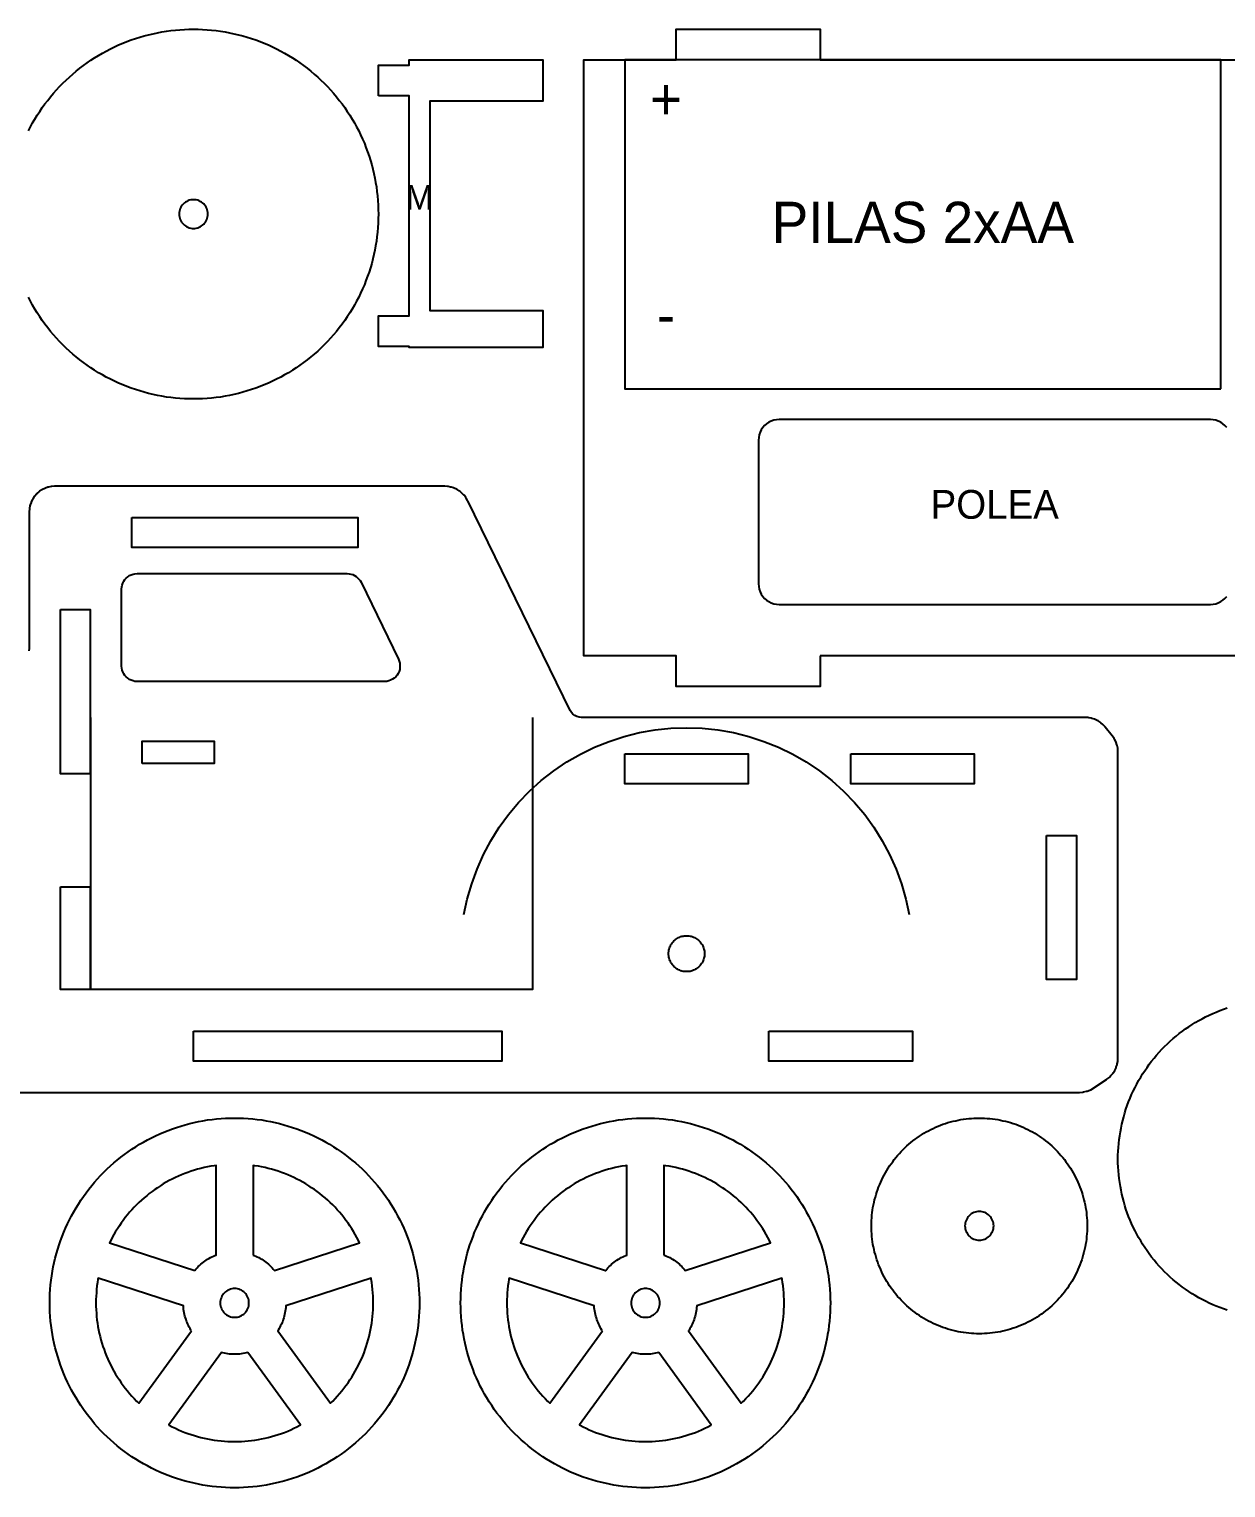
# Model space of a CAD drawing. Header units: metres. Extents: x 6 to 593, y 12 to 154.
# Drawn here: x 416 to 532.5, y 12 to 154 of the extents above; entities that cross this region are included whole.
import ezdxf
from ezdxf.enums import TextEntityAlignment as Align

# ---------------------------------------------------------------- set-up
doc = ezdxf.new("R2010")
doc.units = ezdxf.units.M
doc.layers.add('CORTAR', color=1, linetype='Continuous')
doc.layers.add('GRABAR', color=5, linetype='Continuous')

msp = doc.modelspace()

# ---------------------------------------------------------------- linework, layer by layer
at = {"layer": 'CORTAR'}
for points in [[(415.92, 144.09), (416.13, 144.49), (416.34, 144.87), (416.56, 145.25), (416.79, 145.63), (417.03, 146), (417.28, 146.36), (417.54, 146.72), (417.81, 147.07), (418.09, 147.42), (418.37, 147.76), (418.66, 148.09), (418.96, 148.41), (419.27, 148.73), (419.59, 149.04), (419.91, 149.34), (420.24, 149.63), (420.58, 149.91), (420.93, 150.19), (421.28, 150.46), (421.64, 150.72), (422, 150.97), (422.37, 151.21), (422.75, 151.44), (423.13, 151.66), (423.51, 151.87), (423.91, 152.08), (424.3, 152.27), (424.71, 152.46), (425.11, 152.63), (425.52, 152.79), (425.94, 152.95), (426.35, 153.09), (426.77, 153.22), (427.2, 153.35), (427.63, 153.46), (428.06, 153.56), (428.49, 153.65), (428.92, 153.73), (429.36, 153.81), (429.8, 153.86), (430.24, 153.91), (430.68, 153.95), (431.12, 153.98), (431.56, 153.99), (432, 154), (432.44, 153.99), (432.88, 153.98), (433.32, 153.95), (433.76, 153.91), (434.2, 153.86), (434.64, 153.81), (435.08, 153.73), (435.51, 153.65), (435.94, 153.56), (436.37, 153.46), (436.8, 153.35), (437.23, 153.22), (437.65, 153.09), (438.06, 152.95), (438.48, 152.79), (438.89, 152.63), (439.29, 152.46), (439.7, 152.27), (440.09, 152.08), (440.49, 151.87), (440.87, 151.66), (441.25, 151.44), (441.63, 151.21), (442, 150.97), (442.36, 150.72), (442.72, 150.46), (443.07, 150.19), (443.42, 149.91), (443.76, 149.63), (444.09, 149.34), (444.41, 149.04), (444.73, 148.73), (445.04, 148.41), (445.34, 148.09), (445.63, 147.76), (445.91, 147.42), (446.19, 147.07), (446.46, 146.72), (446.72, 146.36), (446.97, 146), (447.21, 145.63), (447.44, 145.25), (447.66, 144.87), (447.87, 144.49), (448.08, 144.09), (448.27, 143.7), (448.46, 143.29), (448.63, 142.89), (448.79, 142.48), (448.95, 142.06), (449.09, 141.65), (449.22, 141.23), (449.35, 140.8), (449.46, 140.37), (449.56, 139.94), (449.65, 139.51), (449.73, 139.08), (449.81, 138.64), (449.86, 138.2), (449.91, 137.76), (449.95, 137.32), (449.98, 136.88), (449.99, 136.44), (450, 136), (449.99, 135.56), (449.99, 135.56), (449.98, 135.12), (449.95, 134.68), (449.91, 134.24), (449.86, 133.8), (449.81, 133.36), (449.73, 132.92), (449.65, 132.49), (449.56, 132.06), (449.46, 131.63), (449.35, 131.2), (449.22, 130.77), (449.09, 130.35), (448.95, 129.94), (448.79, 129.52), (448.63, 129.11), (448.46, 128.71), (448.27, 128.3), (448.08, 127.91), (447.87, 127.51), (447.66, 127.13), (447.44, 126.75), (447.21, 126.37), (446.97, 126), (446.72, 125.64), (446.46, 125.28), (446.19, 124.93), (445.91, 124.58), (445.63, 124.24), (445.34, 123.91), (445.04, 123.59), (444.73, 123.27), (444.41, 122.96), (444.09, 122.66), (443.76, 122.37), (443.42, 122.09), (443.07, 121.81), (442.72, 121.54), (442.36, 121.28), (442, 121.03), (441.63, 120.79), (441.25, 120.56), (440.87, 120.34), (440.49, 120.13), (440.09, 119.92), (439.7, 119.73), (439.29, 119.54), (438.89, 119.37), (438.48, 119.21), (438.06, 119.05), (437.65, 118.91), (437.23, 118.78), (436.8, 118.65), (436.37, 118.54), (435.94, 118.44), (435.51, 118.35), (435.08, 118.27), (434.64, 118.19), (434.2, 118.14), (433.76, 118.09), (433.32, 118.05), (432.88, 118.02), (432.44, 118.01), (432, 118), (431.56, 118.01), (431.12, 118.02), (430.68, 118.05), (430.24, 118.09), (429.8, 118.14), (429.36, 118.19), (428.92, 118.27), (428.49, 118.35), (428.06, 118.44), (427.63, 118.54), (427.2, 118.65), (426.77, 118.78), (426.35, 118.91), (425.94, 119.05), (425.52, 119.21), (425.11, 119.37), (424.71, 119.54), (424.3, 119.73), (423.91, 119.92), (423.51, 120.13), (423.13, 120.34), (422.75, 120.56), (422.37, 120.79), (422, 121.03), (421.64, 121.28), (421.28, 121.54), (420.93, 121.81), (420.58, 122.09), (420.24, 122.37), (419.91, 122.66), (419.59, 122.96), (419.27, 123.27), (418.96, 123.59), (418.66, 123.91), (418.37, 124.24), (418.09, 124.58), (417.81, 124.93), (417.54, 125.28), (417.28, 125.64), (417.03, 126), (416.79, 126.37), (416.56, 126.75), (416.34, 127.13), (416.13, 127.51), (415.92, 127.91)], [(532.59, 115.22), (532.41, 115.41), (532.22, 115.59), (532, 115.73), (531.77, 115.85), (531.52, 115.93), (531.26, 115.98), (531, 116), (489, 116), (488.74, 115.98), (488.48, 115.93), (488.23, 115.85), (488, 115.73), (487.78, 115.59), (487.59, 115.41), (487.41, 115.22), (487.27, 115), (487.15, 114.77), (487.07, 114.52), (487.02, 114.26), (487, 114), (487, 100), (487.02, 99.74), (487.07, 99.48), (487.15, 99.23), (487.27, 99), (487.41, 98.78), (487.59, 98.59), (487.78, 98.41), (488, 98.27), (488.23, 98.15), (488.48, 98.07), (488.74, 98.02), (489, 98), (531, 98), (531.26, 98.02), (531.52, 98.07), (531.77, 98.15), (532, 98.27), (532.22, 98.41), (532.41, 98.59), (532.59, 98.78)], [(325.78, 50.5), (518.22, 50.5), (518.27, 50.5), (518.57, 50.52), (518.65, 50.54), (518.92, 50.6), (519.01, 50.62), (519.27, 50.72), (519.35, 50.76), (519.61, 50.91), (519.65, 50.93), (520.87, 51.75), (520.9, 51.77), (521.1, 51.92), (521.1, 51.92), (521.16, 51.97), (521.32, 52.13), (521.37, 52.19), (521.52, 52.37), (521.56, 52.43), (521.68, 52.63), (521.72, 52.69), (521.82, 52.9), (521.84, 52.97), (521.91, 53.19), (521.93, 53.27), (521.97, 53.5), (521.98, 53.57), (522, 53.82), (522, 53.86), (522, 83.6), (522, 83.64), (521.98, 83.92), (521.97, 84), (521.92, 84.25), (521.9, 84.33), (521.81, 84.57), (521.78, 84.64), (521.66, 84.87), (521.62, 84.94), (521.46, 85.17), (521.44, 85.2), (520.76, 86.05), (520.74, 86.08), (520.56, 86.27), (520.51, 86.32), (520.32, 86.48), (520.26, 86.53), (520.06, 86.66), (519.99, 86.7), (519.77, 86.8), (519.7, 86.83), (519.47, 86.91), (519.39, 86.93), (519.16, 86.97), (519.08, 86.98), (518.82, 87), (518.78, 87), (469.75, 87), (469.53, 87.02), (469.31, 87.08), (469.11, 87.18), (468.94, 87.32), (468.79, 87.48), (468.67, 87.67), (458.69, 108.08), (458.68, 108.11), (458.55, 108.34), (458.51, 108.4), (458.37, 108.59), (458.32, 108.64), (458.16, 108.81), (458.1, 108.86), (457.92, 109.01), (457.86, 109.05), (457.66, 109.18), (457.6, 109.21), (457.38, 109.31), (457.31, 109.34), (457.09, 109.41), (457.02, 109.43), (456.79, 109.47), (456.71, 109.48), (456.46, 109.5), (456.42, 109.5), (418.52, 109.5), (418.48, 109.5), (418.21, 109.48), (418.14, 109.47), (417.89, 109.42), (417.82, 109.4), (417.58, 109.32), (417.51, 109.29), (417.29, 109.18), (417.22, 109.14), (417.01, 109.01), (416.95, 108.96), (416.76, 108.79), (416.71, 108.74), (416.54, 108.55), (416.49, 108.49), (416.36, 108.28), (416.32, 108.21), (416.21, 107.99), (416.18, 107.92), (416.1, 107.68), (416.08, 107.61), (416.03, 107.36), (416.02, 107.29), (416, 107.02), (416, 106.98), (416, 93.7), (415.98, 93.47)], [(532.64, 29.28), (532.28, 29.41), (531.92, 29.54), (531.57, 29.68), (531.22, 29.83), (530.87, 29.99), (530.53, 30.16), (530.19, 30.33), (529.86, 30.51), (529.53, 30.71), (529.21, 30.9), (528.89, 31.11), (528.57, 31.33), (528.27, 31.55), (527.96, 31.78), (527.67, 32.02), (527.38, 32.26), (527.09, 32.52), (526.81, 32.77), (526.54, 33.04), (526.27, 33.31), (526.02, 33.59), (525.76, 33.88), (525.52, 34.17), (525.28, 34.46), (525.05, 34.77), (524.83, 35.07), (524.61, 35.39), (524.4, 35.71), (524.21, 36.03), (524.01, 36.36), (523.83, 36.69), (523.66, 37.03), (523.49, 37.37), (523.33, 37.72), (523.18, 38.07), (523.04, 38.42), (522.91, 38.78), (522.78, 39.14), (522.67, 39.5), (522.56, 39.87), (522.46, 40.23), (522.38, 40.6), (522.3, 40.98), (522.23, 41.35), (522.17, 41.73), (522.12, 42.1), (522.07, 42.48), (522.04, 42.86), (522.02, 43.24), (522, 43.62), (522, 44), (522, 44.38), (522.02, 44.76), (522.04, 45.14), (522.07, 45.52), (522.12, 45.9), (522.17, 46.27), (522.23, 46.65), (522.3, 47.02), (522.38, 47.4), (522.46, 47.77), (522.56, 48.13), (522.67, 48.5), (522.78, 48.86), (522.91, 49.22), (523.04, 49.58), (523.18, 49.93), (523.33, 50.28), (523.49, 50.63), (523.66, 50.97), (523.83, 51.31), (524.01, 51.64), (524.21, 51.97), (524.4, 52.29), (524.61, 52.61), (524.83, 52.93), (525.05, 53.23), (525.28, 53.54), (525.52, 53.83), (525.76, 54.12), (526.02, 54.41), (526.27, 54.69), (526.54, 54.96), (526.81, 55.23), (527.09, 55.48), (527.38, 55.74), (527.67, 55.98), (527.96, 56.22), (528.27, 56.45), (528.57, 56.67), (528.89, 56.89), (529.21, 57.1), (529.53, 57.29), (529.86, 57.49), (530.19, 57.67), (530.53, 57.84), (530.87, 58.01), (531.22, 58.17), (531.57, 58.32), (531.92, 58.46), (532.28, 58.59), (532.64, 58.72)]]:
    msp.add_lwpolyline(points, dxfattribs=at)
for points in [[(493, 93), (493, 90), (479, 90), (479, 93), (470, 93), (470, 151), (479, 151), (479, 154), (493, 154), (493, 151), (535, 151), (535, 154), (549, 154), (549, 151), (560, 151), (560, 93), (549, 93), (549, 90), (535, 90), (535, 93), (493, 93)], [(450, 147.5), (450, 150.5), (453, 150.5), (453, 151), (466, 151), (466, 147), (455, 147), (455, 126.6), (466, 126.6), (466, 123), (453, 123), (453, 123.1), (450, 123.1), (450, 126.1), (453, 126.1), (453, 147.5), (450, 147.5)], [(433.39, 136.14), (433.37, 136.27), (433.34, 136.41), (433.29, 136.54), (433.23, 136.66), (433.16, 136.78), (433.08, 136.89), (432.99, 136.99), (432.89, 137.08), (432.78, 137.16), (432.66, 137.23), (432.54, 137.29), (432.41, 137.34), (432.27, 137.37), (432.14, 137.39), (432, 137.4), (431.86, 137.39), (431.73, 137.37), (431.59, 137.34), (431.46, 137.29), (431.34, 137.23), (431.22, 137.16), (431.11, 137.08), (431.01, 136.99), (430.92, 136.89), (430.84, 136.78), (430.77, 136.66), (430.71, 136.54), (430.66, 136.41), (430.63, 136.27), (430.61, 136.14), (430.6, 136), (430.61, 135.86), (430.63, 135.73), (430.66, 135.59), (430.71, 135.46), (430.77, 135.34), (430.84, 135.22), (430.92, 135.11), (431.01, 135.01), (431.11, 134.92), (431.22, 134.84), (431.34, 134.77), (431.46, 134.71), (431.59, 134.66), (431.73, 134.63), (431.86, 134.61), (432, 134.6), (432.14, 134.61), (432.27, 134.63), (432.41, 134.66), (432.54, 134.71), (432.66, 134.77), (432.78, 134.84), (432.89, 134.92), (432.99, 135.01), (433.08, 135.11), (433.16, 135.22), (433.23, 135.34), (433.29, 135.46), (433.34, 135.59), (433.37, 135.73), (433.39, 135.86), (433.4, 136), (433.39, 136.14)], [(426, 106.45), (448, 106.45), (448, 103.55), (426, 103.55), (426, 106.45)], [(426.3, 90.51), (426.11, 90.55), (425.93, 90.61), (425.75, 90.7), (425.59, 90.81), (425.44, 90.94), (425.31, 91.09), (425.2, 91.25), (425.11, 91.43), (425.05, 91.61), (425.01, 91.8), (425, 92), (425, 99.5), (425.01, 99.7), (425.05, 99.89), (425.11, 100.07), (425.2, 100.25), (425.31, 100.41), (425.44, 100.56), (425.59, 100.69), (425.75, 100.8), (425.93, 100.89), (426.11, 100.95), (426.3, 100.99), (426.5, 101), (446.96, 101), (447.15, 100.99), (447.33, 100.95), (447.51, 100.9), (447.68, 100.82), (447.83, 100.72), (447.98, 100.6), (448.11, 100.47), (448.22, 100.32), (448.31, 100.16), (451.95, 92.66), (452.03, 92.47), (452.08, 92.27), (452.1, 92.07), (452.1, 91.87), (452.07, 91.67), (452.01, 91.48), (451.93, 91.29), (451.82, 91.12), (451.69, 90.96), (451.54, 90.83), (451.37, 90.71), (451.19, 90.62), (451, 90.55), (450.81, 90.51), (450.6, 90.5), (426.5, 90.5), (426.3, 90.51)], [(419.05, 97.5), (421.95, 97.5), (421.95, 81.5), (419.05, 81.5), (419.05, 97.5)], [(474, 83.45), (486, 83.45), (486, 80.55), (474, 80.55), (474, 83.45)], [(496, 83.45), (508, 83.45), (508, 80.55), (496, 80.55), (496, 83.45)], [(515.05, 75.5), (517.95, 75.5), (517.95, 61.5), (515.05, 61.5), (515.05, 75.5)], [(419.05, 70.5), (421.95, 70.5), (421.95, 60.5), (419.05, 60.5), (419.05, 70.5)], [(478.28, 63.66), (478.26, 63.77), (478.25, 63.89), (478.25, 64), (478.25, 64.11), (478.26, 64.23), (478.28, 64.34), (478.31, 64.45), (478.34, 64.56), (478.38, 64.67), (478.43, 64.77), (478.48, 64.88), (478.54, 64.97), (478.61, 65.07), (478.68, 65.15), (478.76, 65.24), (478.85, 65.32), (478.93, 65.39), (479.03, 65.46), (479.12, 65.52), (479.23, 65.57), (479.33, 65.62), (479.44, 65.66), (479.55, 65.69), (479.66, 65.72), (479.77, 65.74), (479.89, 65.75), (480, 65.75), (480.11, 65.75), (480.23, 65.74), (480.34, 65.72), (480.45, 65.69), (480.56, 65.66), (480.67, 65.62), (480.77, 65.57), (480.88, 65.52), (480.97, 65.46), (481.07, 65.39), (481.15, 65.32), (481.24, 65.24), (481.32, 65.15), (481.39, 65.07), (481.46, 64.97), (481.52, 64.88), (481.57, 64.77), (481.62, 64.67), (481.66, 64.56), (481.69, 64.45), (481.72, 64.34), (481.74, 64.23), (481.75, 64.11), (481.75, 64), (481.75, 63.89), (481.74, 63.77), (481.72, 63.66), (481.69, 63.55), (481.66, 63.44), (481.62, 63.33), (481.57, 63.23), (481.52, 63.12), (481.46, 63.03), (481.39, 62.93), (481.32, 62.85), (481.24, 62.76), (481.15, 62.68), (481.07, 62.61), (480.97, 62.54), (480.88, 62.48), (480.77, 62.43), (480.67, 62.38), (480.56, 62.34), (480.45, 62.31), (480.34, 62.28), (480.23, 62.26), (480.11, 62.25), (480, 62.25), (479.89, 62.25), (479.77, 62.26), (479.66, 62.28), (479.55, 62.31), (479.44, 62.34), (479.33, 62.38), (479.23, 62.43), (479.12, 62.48), (479.03, 62.54), (478.93, 62.61), (478.85, 62.68), (478.76, 62.76), (478.68, 62.85), (478.61, 62.93), (478.54, 63.03), (478.48, 63.12), (478.43, 63.23), (478.38, 63.33), (478.34, 63.44), (478.31, 63.55), (478.28, 63.66)], [(432, 56.45), (462, 56.45), (462, 53.55), (432, 53.55), (432, 56.45)], [(488, 56.45), (502, 56.45), (502, 53.55), (488, 53.55), (488, 56.45)], [(453.98, 29.12), (453.95, 28.68), (453.91, 28.24), (453.86, 27.8), (453.81, 27.36), (453.73, 26.92), (453.65, 26.49), (453.56, 26.06), (453.46, 25.63), (453.35, 25.2), (453.22, 24.77), (453.09, 24.35), (452.95, 23.94), (452.79, 23.52), (452.63, 23.11), (452.46, 22.71), (452.27, 22.3), (452.08, 21.91), (451.87, 21.51), (451.66, 21.13), (451.44, 20.75), (451.21, 20.37), (450.97, 20), (450.72, 19.64), (450.46, 19.28), (450.19, 18.93), (449.91, 18.58), (449.63, 18.24), (449.34, 17.91), (449.04, 17.59), (448.73, 17.27), (448.41, 16.96), (448.09, 16.66), (447.76, 16.37), (447.42, 16.09), (447.07, 15.81), (446.72, 15.54), (446.36, 15.28), (446, 15.03), (445.63, 14.79), (445.25, 14.56), (444.87, 14.34), (444.49, 14.13), (444.09, 13.92), (443.7, 13.73), (443.29, 13.54), (442.89, 13.37), (442.48, 13.21), (442.06, 13.05), (441.65, 12.91), (441.23, 12.78), (440.8, 12.65), (440.37, 12.54), (439.94, 12.44), (439.51, 12.35), (439.08, 12.27), (438.64, 12.19), (438.2, 12.14), (437.76, 12.09), (437.32, 12.05), (436.88, 12.02), (436.44, 12.01), (436, 12), (435.56, 12.01), (435.12, 12.02), (434.68, 12.05), (434.24, 12.09), (433.8, 12.14), (433.36, 12.19), (432.92, 12.27), (432.49, 12.35), (432.06, 12.44), (431.63, 12.54), (431.2, 12.65), (430.77, 12.78), (430.35, 12.91), (429.94, 13.05), (429.52, 13.21), (429.11, 13.37), (428.71, 13.54), (428.3, 13.73), (427.91, 13.92), (427.51, 14.13), (427.13, 14.34), (426.75, 14.56), (426.37, 14.79), (426, 15.03), (425.64, 15.28), (425.28, 15.54), (424.93, 15.81), (424.58, 16.09), (424.24, 16.37), (423.91, 16.66), (423.59, 16.96), (423.27, 17.27), (422.96, 17.59), (422.66, 17.91), (422.37, 18.24), (422.09, 18.58), (421.81, 18.93), (421.54, 19.28), (421.28, 19.64), (421.03, 20), (420.79, 20.37), (420.56, 20.75), (420.34, 21.13), (420.13, 21.51), (419.92, 21.91), (419.73, 22.3), (419.54, 22.71), (419.37, 23.11), (419.21, 23.52), (419.05, 23.94), (418.91, 24.35), (418.78, 24.77), (418.65, 25.2), (418.54, 25.63), (418.44, 26.06), (418.35, 26.49), (418.27, 26.92), (418.19, 27.36), (418.14, 27.8), (418.09, 28.24), (418.05, 28.68), (418.02, 29.12), (418.01, 29.56), (418, 30), (418.01, 30.44), (418.02, 30.88), (418.05, 31.32), (418.09, 31.76), (418.14, 32.2), (418.19, 32.64), (418.27, 33.08), (418.35, 33.51), (418.44, 33.94), (418.54, 34.37), (418.65, 34.8), (418.78, 35.23), (418.91, 35.65), (419.05, 36.06), (419.21, 36.48), (419.37, 36.89), (419.54, 37.29), (419.73, 37.7), (419.92, 38.09), (420.13, 38.49), (420.34, 38.87), (420.56, 39.25), (420.79, 39.63), (421.03, 40), (421.28, 40.36), (421.54, 40.72), (421.81, 41.07), (422.09, 41.42), (422.37, 41.76), (422.66, 42.09), (422.96, 42.41), (423.27, 42.73), (423.59, 43.04), (423.91, 43.34), (424.24, 43.63), (424.58, 43.91), (424.93, 44.19), (425.28, 44.46), (425.64, 44.72), (426, 44.97), (426.37, 45.21), (426.75, 45.44), (427.13, 45.66), (427.51, 45.87), (427.91, 46.08), (428.3, 46.27), (428.71, 46.46), (429.11, 46.63), (429.52, 46.79), (429.94, 46.95), (430.35, 47.09), (430.77, 47.22), (431.2, 47.35), (431.63, 47.46), (432.06, 47.56), (432.49, 47.65), (432.92, 47.73), (433.36, 47.81), (433.8, 47.86), (434.24, 47.91), (434.68, 47.95), (435.12, 47.98), (435.56, 47.99), (436, 48), (436.44, 47.99), (436.88, 47.98), (437.32, 47.95), (437.76, 47.91), (438.2, 47.86), (438.64, 47.81), (439.08, 47.73), (439.51, 47.65), (439.94, 47.56), (440.37, 47.46), (440.8, 47.35), (441.23, 47.22), (441.65, 47.09), (442.06, 46.95), (442.48, 46.79), (442.89, 46.63), (443.29, 46.46), (443.7, 46.27), (444.09, 46.08), (444.49, 45.87), (444.87, 45.66), (445.25, 45.44), (445.63, 45.21), (446, 44.97), (446.36, 44.72), (446.72, 44.46), (447.07, 44.19), (447.42, 43.91), (447.76, 43.63), (448.09, 43.34), (448.41, 43.04), (448.73, 42.73), (449.04, 42.41), (449.34, 42.09), (449.63, 41.76), (449.91, 41.42), (450.19, 41.07), (450.46, 40.72), (450.72, 40.36), (450.97, 40), (451.21, 39.63), (451.44, 39.25), (451.66, 38.87), (451.87, 38.49), (452.08, 38.09), (452.27, 37.7), (452.46, 37.29), (452.63, 36.89), (452.79, 36.48), (452.95, 36.06), (453.09, 35.65), (453.22, 35.23), (453.35, 34.8), (453.46, 34.37), (453.56, 33.94), (453.65, 33.51), (453.73, 33.08), (453.81, 32.64), (453.86, 32.2), (453.91, 31.76), (453.95, 31.32), (453.98, 30.88), (453.99, 30.44), (454, 30), (453.99, 29.56), (453.98, 29.12)], [(493.98, 29.12), (493.95, 28.68), (493.91, 28.24), (493.86, 27.8), (493.81, 27.36), (493.73, 26.92), (493.65, 26.49), (493.56, 26.06), (493.46, 25.63), (493.35, 25.2), (493.22, 24.77), (493.09, 24.35), (492.95, 23.94), (492.79, 23.52), (492.63, 23.11), (492.46, 22.71), (492.27, 22.3), (492.08, 21.91), (491.87, 21.51), (491.66, 21.13), (491.44, 20.75), (491.21, 20.37), (490.97, 20), (490.72, 19.64), (490.46, 19.28), (490.19, 18.93), (489.91, 18.58), (489.63, 18.24), (489.34, 17.91), (489.04, 17.59), (488.73, 17.27), (488.41, 16.96), (488.09, 16.66), (487.76, 16.37), (487.42, 16.09), (487.07, 15.81), (486.72, 15.54), (486.36, 15.28), (486, 15.03), (485.63, 14.79), (485.25, 14.56), (484.87, 14.34), (484.49, 14.13), (484.09, 13.92), (483.7, 13.73), (483.29, 13.54), (482.89, 13.37), (482.48, 13.21), (482.06, 13.05), (481.65, 12.91), (481.23, 12.78), (480.8, 12.65), (480.37, 12.54), (479.94, 12.44), (479.51, 12.35), (479.08, 12.27), (478.64, 12.19), (478.2, 12.14), (477.76, 12.09), (477.32, 12.05), (476.88, 12.02), (476.44, 12.01), (476, 12), (475.56, 12.01), (475.12, 12.02), (474.68, 12.05), (474.24, 12.09), (473.8, 12.14), (473.36, 12.19), (472.92, 12.27), (472.49, 12.35), (472.06, 12.44), (471.63, 12.54), (471.2, 12.65), (470.77, 12.78), (470.35, 12.91), (469.94, 13.05), (469.52, 13.21), (469.11, 13.37), (468.71, 13.54), (468.3, 13.73), (467.91, 13.92), (467.51, 14.13), (467.13, 14.34), (466.75, 14.56), (466.37, 14.79), (466, 15.03), (465.64, 15.28), (465.28, 15.54), (464.93, 15.81), (464.58, 16.09), (464.24, 16.37), (463.91, 16.66), (463.59, 16.96), (463.27, 17.27), (462.96, 17.59), (462.66, 17.91), (462.37, 18.24), (462.09, 18.58), (461.81, 18.93), (461.54, 19.28), (461.28, 19.64), (461.03, 20), (460.79, 20.37), (460.56, 20.75), (460.34, 21.13), (460.13, 21.51), (459.92, 21.91), (459.73, 22.3), (459.54, 22.71), (459.37, 23.11), (459.21, 23.52), (459.05, 23.94), (458.91, 24.35), (458.78, 24.77), (458.65, 25.2), (458.54, 25.63), (458.44, 26.06), (458.35, 26.49), (458.27, 26.92), (458.19, 27.36), (458.14, 27.8), (458.09, 28.24), (458.05, 28.68), (458.02, 29.12), (458.01, 29.56), (458, 30), (458.01, 30.44), (458.02, 30.88), (458.05, 31.32), (458.09, 31.76), (458.14, 32.2), (458.19, 32.64), (458.27, 33.08), (458.35, 33.51), (458.44, 33.94), (458.54, 34.37), (458.65, 34.8), (458.78, 35.23), (458.91, 35.65), (459.05, 36.06), (459.21, 36.48), (459.37, 36.89), (459.54, 37.29), (459.73, 37.7), (459.92, 38.09), (460.13, 38.49), (460.34, 38.87), (460.56, 39.25), (460.79, 39.63), (461.03, 40), (461.28, 40.36), (461.54, 40.72), (461.81, 41.07), (462.09, 41.42), (462.37, 41.76), (462.66, 42.09), (462.96, 42.41), (463.27, 42.73), (463.59, 43.04), (463.91, 43.34), (464.24, 43.63), (464.58, 43.91), (464.93, 44.19), (465.28, 44.46), (465.64, 44.72), (466, 44.97), (466.37, 45.21), (466.75, 45.44), (467.13, 45.66), (467.51, 45.87), (467.91, 46.08), (468.3, 46.27), (468.71, 46.46), (469.11, 46.63), (469.52, 46.79), (469.94, 46.95), (470.35, 47.09), (470.77, 47.22), (471.2, 47.35), (471.63, 47.46), (472.06, 47.56), (472.49, 47.65), (472.92, 47.73), (473.36, 47.81), (473.8, 47.86), (474.24, 47.91), (474.68, 47.95), (475.12, 47.98), (475.56, 47.99), (476, 48), (476.44, 47.99), (476.88, 47.98), (477.32, 47.95), (477.76, 47.91), (478.2, 47.86), (478.64, 47.81), (479.08, 47.73), (479.51, 47.65), (479.94, 47.56), (480.37, 47.46), (480.8, 47.35), (481.23, 47.22), (481.65, 47.09), (482.06, 46.95), (482.48, 46.79), (482.89, 46.63), (483.29, 46.46), (483.7, 46.27), (484.09, 46.08), (484.49, 45.87), (484.87, 45.66), (485.25, 45.44), (485.63, 45.21), (486, 44.97), (486.36, 44.72), (486.72, 44.46), (487.07, 44.19), (487.42, 43.91), (487.76, 43.63), (488.09, 43.34), (488.41, 43.04), (488.73, 42.73), (489.04, 42.41), (489.34, 42.09), (489.63, 41.76), (489.91, 41.42), (490.19, 41.07), (490.46, 40.72), (490.72, 40.36), (490.97, 40), (491.21, 39.63), (491.44, 39.25), (491.66, 38.87), (491.87, 38.49), (492.08, 38.09), (492.27, 37.7), (492.46, 37.29), (492.63, 36.89), (492.79, 36.48), (492.95, 36.06), (493.09, 35.65), (493.22, 35.23), (493.35, 34.8), (493.46, 34.37), (493.56, 33.94), (493.65, 33.51), (493.73, 33.08), (493.81, 32.64), (493.86, 32.2), (493.91, 31.76), (493.95, 31.32), (493.98, 30.88), (493.99, 30.44), (494, 30), (493.99, 29.56), (493.98, 29.12)], [(519, 37.24), (518.99, 36.98), (518.97, 36.73), (518.95, 36.47), (518.92, 36.21), (518.89, 35.96), (518.85, 35.7), (518.8, 35.45), (518.74, 35.2), (518.69, 34.95), (518.62, 34.7), (518.55, 34.45), (518.47, 34.21), (518.39, 33.96), (518.3, 33.72), (518.2, 33.48), (518.1, 33.24), (517.99, 33.01), (517.88, 32.78), (517.76, 32.55), (517.64, 32.32), (517.51, 32.1), (517.37, 31.88), (517.23, 31.67), (517.08, 31.45), (516.93, 31.25), (516.78, 31.04), (516.62, 30.84), (516.45, 30.64), (516.28, 30.45), (516.1, 30.26), (515.92, 30.08), (515.74, 29.9), (515.55, 29.72), (515.36, 29.55), (515.16, 29.38), (514.96, 29.22), (514.75, 29.07), (514.55, 28.92), (514.33, 28.77), (514.12, 28.63), (513.9, 28.49), (513.68, 28.36), (513.45, 28.24), (513.22, 28.12), (512.99, 28.01), (512.76, 27.9), (512.52, 27.8), (512.28, 27.7), (512.04, 27.61), (511.79, 27.53), (511.55, 27.45), (511.3, 27.38), (511.05, 27.31), (510.8, 27.26), (510.55, 27.2), (510.3, 27.15), (510.04, 27.11), (509.79, 27.08), (509.53, 27.05), (509.27, 27.03), (509.02, 27.01), (508.76, 27), (508.5, 27), (508.24, 27), (507.98, 27.01), (507.73, 27.03), (507.47, 27.05), (507.21, 27.08), (506.96, 27.11), (506.7, 27.15), (506.45, 27.2), (506.2, 27.26), (505.95, 27.31), (505.7, 27.38), (505.45, 27.45), (505.21, 27.53), (504.96, 27.61), (504.72, 27.7), (504.48, 27.8), (504.24, 27.9), (504.01, 28.01), (503.78, 28.12), (503.55, 28.24), (503.32, 28.36), (503.1, 28.49), (502.88, 28.63), (502.67, 28.77), (502.45, 28.92), (502.25, 29.07), (502.04, 29.22), (501.84, 29.38), (501.64, 29.55), (501.45, 29.72), (501.26, 29.9), (501.08, 30.08), (500.9, 30.26), (500.72, 30.45), (500.55, 30.64), (500.38, 30.84), (500.22, 31.04), (500.07, 31.25), (499.92, 31.45), (499.77, 31.67), (499.63, 31.88), (499.49, 32.1), (499.36, 32.32), (499.24, 32.55), (499.12, 32.78), (499.01, 33.01), (498.9, 33.24), (498.8, 33.48), (498.7, 33.72), (498.61, 33.96), (498.53, 34.21), (498.45, 34.45), (498.38, 34.7), (498.31, 34.95), (498.26, 35.2), (498.2, 35.45), (498.15, 35.7), (498.11, 35.96), (498.08, 36.21), (498.05, 36.47), (498.03, 36.73), (498.01, 36.98), (498, 37.24), (498, 37.5), (498, 37.76), (498.01, 38.02), (498.03, 38.27), (498.05, 38.53), (498.08, 38.79), (498.11, 39.04), (498.15, 39.3), (498.2, 39.55), (498.26, 39.8), (498.31, 40.05), (498.38, 40.3), (498.45, 40.55), (498.53, 40.79), (498.61, 41.04), (498.7, 41.28), (498.8, 41.52), (498.9, 41.76), (499.01, 41.99), (499.12, 42.22), (499.24, 42.45), (499.36, 42.68), (499.49, 42.9), (499.63, 43.12), (499.77, 43.33), (499.92, 43.55), (500.07, 43.75), (500.22, 43.96), (500.38, 44.16), (500.55, 44.36), (500.72, 44.55), (500.9, 44.74), (501.08, 44.92), (501.26, 45.1), (501.45, 45.28), (501.64, 45.45), (501.84, 45.62), (502.04, 45.78), (502.25, 45.93), (502.45, 46.08), (502.67, 46.23), (502.88, 46.37), (503.1, 46.51), (503.32, 46.64), (503.55, 46.76), (503.78, 46.88), (504.01, 46.99), (504.24, 47.1), (504.48, 47.2), (504.72, 47.3), (504.96, 47.39), (505.21, 47.47), (505.45, 47.55), (505.7, 47.62), (505.95, 47.69), (506.2, 47.74), (506.45, 47.8), (506.7, 47.85), (506.96, 47.89), (507.21, 47.92), (507.47, 47.95), (507.73, 47.97), (507.98, 47.99), (508.24, 48), (508.5, 48), (508.76, 48), (509.02, 47.99), (509.27, 47.97), (509.53, 47.95), (509.79, 47.92), (510.04, 47.89), (510.3, 47.85), (510.55, 47.8), (510.8, 47.74), (511.05, 47.69), (511.3, 47.62), (511.55, 47.55), (511.79, 47.47), (512.04, 47.39), (512.28, 47.3), (512.52, 47.2), (512.76, 47.1), (512.99, 46.99), (513.22, 46.88), (513.45, 46.76), (513.68, 46.64), (513.9, 46.51), (514.12, 46.37), (514.33, 46.23), (514.55, 46.08), (514.75, 45.93), (514.96, 45.78), (515.16, 45.62), (515.36, 45.45), (515.55, 45.28), (515.74, 45.1), (515.92, 44.92), (516.1, 44.74), (516.28, 44.55), (516.45, 44.36), (516.62, 44.16), (516.78, 43.96), (516.93, 43.75), (517.08, 43.55), (517.23, 43.33), (517.37, 43.12), (517.51, 42.9), (517.64, 42.68), (517.76, 42.45), (517.88, 42.22), (517.99, 41.99), (518.1, 41.76), (518.2, 41.52), (518.3, 41.28), (518.39, 41.04), (518.47, 40.79), (518.55, 40.55), (518.62, 40.3), (518.69, 40.05), (518.74, 39.8), (518.8, 39.55), (518.85, 39.3), (518.89, 39.04), (518.92, 38.79), (518.95, 38.53), (518.97, 38.27), (518.99, 38.02), (519, 37.76), (519, 37.5), (519, 37.24)], [(432.12, 33.15), (432.13, 33.17), (432.24, 33.3), (432.35, 33.42), (432.46, 33.54), (432.58, 33.65), (432.7, 33.76), (432.83, 33.87), (432.96, 33.97), (433.09, 34.06), (433.22, 34.16), (433.36, 34.25), (433.5, 34.33), (433.64, 34.41), (433.79, 34.48), (433.94, 34.55), (434.09, 34.62), (434.2, 34.66), (434.2, 43.38), (434.02, 43.35), (433.69, 43.3), (433.37, 43.24), (433.04, 43.17), (432.72, 43.1), (432.4, 43.01), (432.08, 42.92), (431.77, 42.82), (431.45, 42.71), (431.14, 42.6), (430.83, 42.47), (430.53, 42.34), (430.23, 42.2), (429.93, 42.06), (429.64, 41.91), (429.35, 41.75), (429.06, 41.58), (428.78, 41.41), (428.5, 41.22), (428.23, 41.04), (427.96, 40.84), (427.69, 40.64), (427.44, 40.44), (427.18, 40.22), (426.93, 40), (426.69, 39.78), (426.45, 39.55), (426.22, 39.31), (426, 39.07), (425.78, 38.82), (425.56, 38.56), (425.36, 38.31), (425.16, 38.04), (424.96, 37.77), (424.78, 37.5), (424.59, 37.22), (424.42, 36.94), (424.25, 36.65), (424.09, 36.36), (423.94, 36.07), (423.83, 35.85), (432.12, 33.15)], [(437.8, 34.66), (437.91, 34.62), (438.06, 34.55), (438.21, 34.48), (438.36, 34.41), (438.5, 34.33), (438.64, 34.25), (438.78, 34.16), (438.91, 34.06), (439.04, 33.97), (439.17, 33.87), (439.3, 33.76), (439.42, 33.65), (439.54, 33.54), (439.65, 33.42), (439.76, 33.3), (439.87, 33.17), (439.88, 33.15), (448.17, 35.85), (448.06, 36.07), (447.91, 36.36), (447.75, 36.65), (447.58, 36.94), (447.41, 37.22), (447.22, 37.5), (447.04, 37.77), (446.84, 38.04), (446.64, 38.31), (446.44, 38.56), (446.22, 38.82), (446, 39.07), (445.78, 39.31), (445.55, 39.55), (445.31, 39.78), (445.07, 40), (444.82, 40.22), (444.56, 40.44), (444.31, 40.64), (444.04, 40.84), (443.77, 41.04), (443.5, 41.22), (443.22, 41.41), (442.94, 41.58), (442.65, 41.75), (442.36, 41.91), (442.07, 42.06), (441.77, 42.2), (441.47, 42.34), (441.17, 42.47), (440.86, 42.6), (440.55, 42.71), (440.23, 42.82), (439.92, 42.92), (439.6, 43.01), (439.28, 43.1), (438.96, 43.17), (438.63, 43.24), (438.31, 43.3), (437.98, 43.35), (437.8, 43.38), (437.8, 34.66)], [(472.12, 33.15), (472.13, 33.17), (472.24, 33.3), (472.35, 33.42), (472.46, 33.54), (472.58, 33.65), (472.7, 33.76), (472.83, 33.87), (472.96, 33.97), (473.09, 34.06), (473.22, 34.16), (473.36, 34.25), (473.5, 34.33), (473.64, 34.41), (473.79, 34.48), (473.94, 34.55), (474.09, 34.62), (474.2, 34.66), (474.2, 43.38), (474.02, 43.35), (473.69, 43.3), (473.37, 43.24), (473.04, 43.17), (472.72, 43.1), (472.4, 43.01), (472.08, 42.92), (471.77, 42.82), (471.45, 42.71), (471.14, 42.6), (470.83, 42.47), (470.53, 42.34), (470.23, 42.2), (469.93, 42.06), (469.64, 41.91), (469.35, 41.75), (469.06, 41.58), (468.78, 41.41), (468.5, 41.22), (468.23, 41.04), (467.96, 40.84), (467.69, 40.64), (467.44, 40.44), (467.18, 40.22), (466.93, 40), (466.69, 39.78), (466.45, 39.55), (466.22, 39.31), (466, 39.07), (465.78, 38.82), (465.56, 38.56), (465.36, 38.31), (465.16, 38.04), (464.96, 37.77), (464.78, 37.5), (464.59, 37.22), (464.42, 36.94), (464.25, 36.65), (464.09, 36.36), (463.94, 36.07), (463.83, 35.85), (472.12, 33.15)], [(477.8, 34.66), (477.91, 34.62), (478.06, 34.55), (478.21, 34.48), (478.36, 34.41), (478.5, 34.33), (478.64, 34.25), (478.78, 34.16), (478.91, 34.06), (479.04, 33.97), (479.17, 33.87), (479.3, 33.76), (479.42, 33.65), (479.54, 33.54), (479.65, 33.42), (479.76, 33.3), (479.87, 33.17), (479.88, 33.15), (488.17, 35.85), (488.06, 36.07), (487.91, 36.36), (487.75, 36.65), (487.58, 36.94), (487.41, 37.22), (487.22, 37.5), (487.04, 37.77), (486.84, 38.04), (486.64, 38.31), (486.44, 38.56), (486.22, 38.82), (486, 39.07), (485.78, 39.31), (485.55, 39.55), (485.31, 39.78), (485.07, 40), (484.82, 40.22), (484.56, 40.44), (484.31, 40.64), (484.04, 40.84), (483.77, 41.04), (483.5, 41.22), (483.22, 41.41), (482.94, 41.58), (482.65, 41.75), (482.36, 41.91), (482.07, 42.06), (481.77, 42.2), (481.47, 42.34), (481.17, 42.47), (480.86, 42.6), (480.55, 42.71), (480.23, 42.82), (479.92, 42.92), (479.6, 43.01), (479.28, 43.1), (478.96, 43.17), (478.63, 43.24), (478.31, 43.3), (477.98, 43.35), (477.8, 43.38), (477.8, 34.66)], [(509.89, 37.64), (509.87, 37.77), (509.84, 37.91), (509.79, 38.04), (509.73, 38.16), (509.66, 38.28), (509.58, 38.39), (509.49, 38.49), (509.39, 38.58), (509.28, 38.66), (509.16, 38.73), (509.04, 38.79), (508.91, 38.84), (508.77, 38.87), (508.64, 38.89), (508.5, 38.9), (508.36, 38.89), (508.23, 38.87), (508.09, 38.84), (507.96, 38.79), (507.84, 38.73), (507.72, 38.66), (507.61, 38.58), (507.51, 38.49), (507.42, 38.39), (507.34, 38.28), (507.27, 38.16), (507.21, 38.04), (507.16, 37.91), (507.13, 37.77), (507.11, 37.64), (507.1, 37.5), (507.11, 37.36), (507.13, 37.23), (507.16, 37.09), (507.21, 36.96), (507.27, 36.84), (507.34, 36.72), (507.42, 36.61), (507.51, 36.51), (507.61, 36.42), (507.72, 36.34), (507.84, 36.27), (507.96, 36.21), (508.09, 36.16), (508.23, 36.13), (508.36, 36.11), (508.5, 36.1), (508.64, 36.11), (508.77, 36.13), (508.91, 36.16), (509.04, 36.21), (509.16, 36.27), (509.28, 36.34), (509.39, 36.42), (509.49, 36.51), (509.58, 36.61), (509.66, 36.72), (509.73, 36.84), (509.79, 36.96), (509.84, 37.09), (509.87, 37.23), (509.89, 37.36), (509.9, 37.5), (509.89, 37.64)], [(431.8, 27.28), (431.75, 27.36), (431.67, 27.5), (431.59, 27.64), (431.52, 27.79), (431.45, 27.94), (431.38, 28.09), (431.32, 28.24), (431.27, 28.39), (431.22, 28.55), (431.17, 28.71), (431.13, 28.86), (431.1, 29.02), (431.07, 29.19), (431.04, 29.35), (431.02, 29.51), (431.01, 29.67), (431.01, 29.73), (422.72, 32.42), (422.7, 32.31), (422.65, 31.98), (422.6, 31.65), (422.57, 31.32), (422.54, 30.99), (422.52, 30.66), (422.5, 30.33), (422.5, 30), (422.5, 29.67), (422.52, 29.34), (422.54, 29.01), (422.57, 28.68), (422.6, 28.35), (422.65, 28.02), (422.7, 27.69), (422.76, 27.37), (422.83, 27.04), (422.9, 26.72), (422.99, 26.4), (423.08, 26.08), (423.18, 25.77), (423.29, 25.45), (423.4, 25.14), (423.53, 24.83), (423.66, 24.53), (423.8, 24.23), (423.94, 23.93), (424.09, 23.64), (424.25, 23.35), (424.42, 23.06), (424.59, 22.78), (424.78, 22.5), (424.96, 22.23), (425.16, 21.96), (425.36, 21.69), (425.56, 21.44), (425.78, 21.18), (426, 20.93), (426.22, 20.69), (426.45, 20.45), (426.68, 20.23), (431.8, 27.28)], [(437.39, 30.14), (437.37, 30.27), (437.34, 30.41), (437.29, 30.54), (437.23, 30.66), (437.16, 30.78), (437.08, 30.89), (436.99, 30.99), (436.89, 31.08), (436.78, 31.16), (436.66, 31.23), (436.54, 31.29), (436.41, 31.34), (436.27, 31.37), (436.14, 31.39), (436, 31.4), (435.86, 31.39), (435.73, 31.37), (435.59, 31.34), (435.46, 31.29), (435.34, 31.23), (435.22, 31.16), (435.11, 31.08), (435.01, 30.99), (434.92, 30.89), (434.84, 30.78), (434.77, 30.66), (434.71, 30.54), (434.66, 30.41), (434.63, 30.27), (434.61, 30.14), (434.6, 30), (434.61, 29.86), (434.63, 29.73), (434.66, 29.59), (434.71, 29.46), (434.77, 29.34), (434.84, 29.22), (434.92, 29.11), (435.01, 29.01), (435.11, 28.92), (435.22, 28.84), (435.34, 28.77), (435.46, 28.71), (435.59, 28.66), (435.73, 28.63), (435.86, 28.61), (436, 28.6), (436.14, 28.61), (436.27, 28.63), (436.41, 28.66), (436.54, 28.71), (436.66, 28.77), (436.78, 28.84), (436.89, 28.92), (436.99, 29.01), (437.08, 29.11), (437.16, 29.22), (437.23, 29.34), (437.29, 29.46), (437.34, 29.59), (437.37, 29.73), (437.39, 29.86), (437.4, 30), (437.39, 30.14)], [(449.5, 30), (449.5, 30.33), (449.48, 30.66), (449.46, 30.99), (449.43, 31.32), (449.4, 31.65), (449.35, 31.98), (449.3, 32.31), (449.28, 32.42), (440.99, 29.73), (440.99, 29.67), (440.98, 29.51), (440.96, 29.35), (440.93, 29.19), (440.9, 29.02), (440.87, 28.86), (440.83, 28.71), (440.78, 28.55), (440.73, 28.39), (440.68, 28.24), (440.62, 28.09), (440.55, 27.94), (440.48, 27.79), (440.41, 27.64), (440.33, 27.5), (440.25, 27.36), (440.2, 27.28), (445.32, 20.23), (445.55, 20.45), (445.78, 20.69), (446, 20.93), (446.22, 21.18), (446.44, 21.44), (446.64, 21.69), (446.84, 21.96), (447.04, 22.23), (447.22, 22.5), (447.41, 22.78), (447.58, 23.06), (447.75, 23.35), (447.91, 23.64), (448.06, 23.93), (448.2, 24.23), (448.34, 24.53), (448.47, 24.83), (448.6, 25.14), (448.71, 25.45), (448.82, 25.77), (448.92, 26.08), (449.01, 26.4), (449.1, 26.72), (449.17, 27.04), (449.24, 27.37), (449.3, 27.69), (449.35, 28.02), (449.4, 28.35), (449.43, 28.68), (449.46, 29.01), (449.48, 29.34), (449.5, 29.67), (449.5, 30)], [(471.8, 27.28), (471.75, 27.36), (471.67, 27.5), (471.59, 27.64), (471.52, 27.79), (471.45, 27.94), (471.38, 28.09), (471.32, 28.24), (471.27, 28.39), (471.22, 28.55), (471.17, 28.71), (471.13, 28.86), (471.1, 29.02), (471.07, 29.19), (471.04, 29.35), (471.02, 29.51), (471.01, 29.67), (471.01, 29.73), (462.72, 32.42), (462.7, 32.31), (462.65, 31.98), (462.6, 31.65), (462.57, 31.32), (462.54, 30.99), (462.52, 30.66), (462.5, 30.33), (462.5, 30), (462.5, 29.67), (462.52, 29.34), (462.54, 29.01), (462.57, 28.68), (462.6, 28.35), (462.65, 28.02), (462.7, 27.69), (462.76, 27.37), (462.83, 27.04), (462.9, 26.72), (462.99, 26.4), (463.08, 26.08), (463.18, 25.77), (463.29, 25.45), (463.4, 25.14), (463.53, 24.83), (463.66, 24.53), (463.8, 24.23), (463.94, 23.93), (464.09, 23.64), (464.25, 23.35), (464.42, 23.06), (464.59, 22.78), (464.78, 22.5), (464.96, 22.23), (465.16, 21.96), (465.36, 21.69), (465.56, 21.44), (465.78, 21.18), (466, 20.93), (466.22, 20.69), (466.45, 20.45), (466.68, 20.23), (471.8, 27.28)], [(477.39, 30.14), (477.37, 30.27), (477.34, 30.41), (477.29, 30.54), (477.23, 30.66), (477.16, 30.78), (477.08, 30.89), (476.99, 30.99), (476.89, 31.08), (476.78, 31.16), (476.66, 31.23), (476.54, 31.29), (476.41, 31.34), (476.27, 31.37), (476.14, 31.39), (476, 31.4), (475.86, 31.39), (475.73, 31.37), (475.59, 31.34), (475.46, 31.29), (475.34, 31.23), (475.22, 31.16), (475.11, 31.08), (475.01, 30.99), (474.92, 30.89), (474.84, 30.78), (474.77, 30.66), (474.71, 30.54), (474.66, 30.41), (474.63, 30.27), (474.61, 30.14), (474.6, 30), (474.61, 29.86), (474.63, 29.73), (474.66, 29.59), (474.71, 29.46), (474.77, 29.34), (474.84, 29.22), (474.92, 29.11), (475.01, 29.01), (475.11, 28.92), (475.22, 28.84), (475.34, 28.77), (475.46, 28.71), (475.59, 28.66), (475.73, 28.63), (475.86, 28.61), (476, 28.6), (476.14, 28.61), (476.27, 28.63), (476.41, 28.66), (476.54, 28.71), (476.66, 28.77), (476.78, 28.84), (476.89, 28.92), (476.99, 29.01), (477.08, 29.11), (477.16, 29.22), (477.23, 29.34), (477.29, 29.46), (477.34, 29.59), (477.37, 29.73), (477.39, 29.86), (477.4, 30), (477.39, 30.14)], [(489.5, 30), (489.5, 30.33), (489.48, 30.66), (489.46, 30.99), (489.43, 31.32), (489.4, 31.65), (489.35, 31.98), (489.3, 32.31), (489.28, 32.42), (480.99, 29.73), (480.99, 29.67), (480.98, 29.51), (480.96, 29.35), (480.93, 29.19), (480.9, 29.02), (480.87, 28.86), (480.83, 28.71), (480.78, 28.55), (480.73, 28.39), (480.68, 28.24), (480.62, 28.09), (480.55, 27.94), (480.48, 27.79), (480.41, 27.64), (480.33, 27.5), (480.25, 27.36), (480.2, 27.28), (485.32, 20.23), (485.55, 20.45), (485.78, 20.69), (486, 20.93), (486.22, 21.18), (486.44, 21.44), (486.64, 21.69), (486.84, 21.96), (487.04, 22.23), (487.22, 22.5), (487.41, 22.78), (487.58, 23.06), (487.75, 23.35), (487.91, 23.64), (488.06, 23.93), (488.2, 24.23), (488.34, 24.53), (488.47, 24.83), (488.6, 25.14), (488.71, 25.45), (488.82, 25.77), (488.92, 26.08), (489.01, 26.4), (489.1, 26.72), (489.17, 27.04), (489.24, 27.37), (489.3, 27.69), (489.35, 28.02), (489.4, 28.35), (489.43, 28.68), (489.46, 29.01), (489.48, 29.34), (489.5, 29.67), (489.5, 30)], [(437.29, 25.17), (437.14, 25.13), (436.98, 25.1), (436.81, 25.07), (436.65, 25.04), (436.49, 25.02), (436.33, 25.01), (436.16, 25), (436, 25), (435.84, 25), (435.67, 25.01), (435.51, 25.02), (435.35, 25.04), (435.19, 25.07), (435.02, 25.1), (434.86, 25.13), (434.71, 25.17), (429.59, 18.12), (429.64, 18.09), (429.93, 17.94), (430.23, 17.8), (430.53, 17.66), (430.83, 17.53), (431.14, 17.4), (431.45, 17.29), (431.77, 17.18), (432.08, 17.08), (432.4, 16.99), (432.72, 16.9), (433.04, 16.83), (433.37, 16.76), (433.69, 16.7), (434.02, 16.65), (434.35, 16.6), (434.68, 16.57), (435.01, 16.54), (435.34, 16.52), (435.67, 16.5), (436, 16.5), (436.33, 16.5), (436.66, 16.52), (436.99, 16.54), (437.32, 16.57), (437.65, 16.6), (437.98, 16.65), (438.31, 16.7), (438.63, 16.76), (438.96, 16.83), (439.28, 16.9), (439.6, 16.99), (439.92, 17.08), (440.23, 17.18), (440.55, 17.29), (440.86, 17.4), (441.17, 17.53), (441.47, 17.66), (441.77, 17.8), (442.07, 17.94), (442.36, 18.09), (442.41, 18.12), (437.29, 25.17)], [(477.29, 25.17), (477.14, 25.13), (476.98, 25.1), (476.81, 25.07), (476.65, 25.04), (476.49, 25.02), (476.33, 25.01), (476.16, 25), (476, 25), (475.84, 25), (475.67, 25.01), (475.51, 25.02), (475.35, 25.04), (475.19, 25.07), (475.02, 25.1), (474.86, 25.13), (474.71, 25.17), (469.59, 18.12), (469.64, 18.09), (469.93, 17.94), (470.23, 17.8), (470.53, 17.66), (470.83, 17.53), (471.14, 17.4), (471.45, 17.29), (471.77, 17.18), (472.08, 17.08), (472.4, 16.99), (472.72, 16.9), (473.04, 16.83), (473.37, 16.76), (473.69, 16.7), (474.02, 16.65), (474.35, 16.6), (474.68, 16.57), (475.01, 16.54), (475.34, 16.52), (475.67, 16.5), (476, 16.5), (476.33, 16.5), (476.66, 16.52), (476.99, 16.54), (477.32, 16.57), (477.65, 16.6), (477.98, 16.65), (478.31, 16.7), (478.63, 16.76), (478.96, 16.83), (479.28, 16.9), (479.6, 16.99), (479.92, 17.08), (480.23, 17.18), (480.55, 17.29), (480.86, 17.4), (481.17, 17.53), (481.47, 17.66), (481.77, 17.8), (482.07, 17.94), (482.36, 18.09), (482.41, 18.12), (477.29, 25.17)]]:
    msp.add_lwpolyline(points, close=True, dxfattribs=at)
at = {"layer": 'GRABAR'}
for points in [[(532, 119), (532, 151), (474, 151), (474, 119), (532, 119)], [(427, 82.5), (427, 84.7), (434, 84.7), (434, 82.5), (427, 82.5)]]:
    msp.add_lwpolyline(points, close=True, dxfattribs=at)
for points in [[(465, 87), (465, 60.5), (422, 60.5), (422, 87)], [(458.33, 67.82), (458.65, 69.32), (459.08, 70.8), (459.6, 72.24), (460.23, 73.64), (460.95, 75), (461.76, 76.3), (462.66, 77.54), (463.65, 78.72), (464.72, 79.83), (465.86, 80.85), (467.07, 81.8), (468.34, 82.66), (469.67, 83.42), (471.05, 84.1), (472.48, 84.67), (473.94, 85.15), (475.43, 85.52), (476.94, 85.79), (478.47, 85.95), (480, 86), (481.53, 85.95), (483.06, 85.79), (484.57, 85.52), (486.06, 85.15), (487.52, 84.67), (488.95, 84.1), (490.33, 83.42), (491.66, 82.66), (492.93, 81.8), (494.14, 80.85), (495.28, 79.83), (496.35, 78.72), (497.34, 77.54), (498.24, 76.3), (499.05, 75), (499.77, 73.64), (500.4, 72.24), (500.92, 70.8), (501.35, 69.32), (501.67, 67.82)]]:
    msp.add_lwpolyline(points, dxfattribs=at)

# ---------------------------------------------------------------- texts
for s, height, p in [('+', 4, (478, 144)), ('M', 2.4, (454, 135.7)), ('PILAS 2xAA', 4, (503, 132)), ('-', 4, (478, 123)), ('POLEA', 2.8, (510, 105.5))]:
    msp.add_text(s, height=height, dxfattribs=at).set_placement(p, align=Align.BOTTOM_CENTER)

doc.saveas('drawing.dxf')
